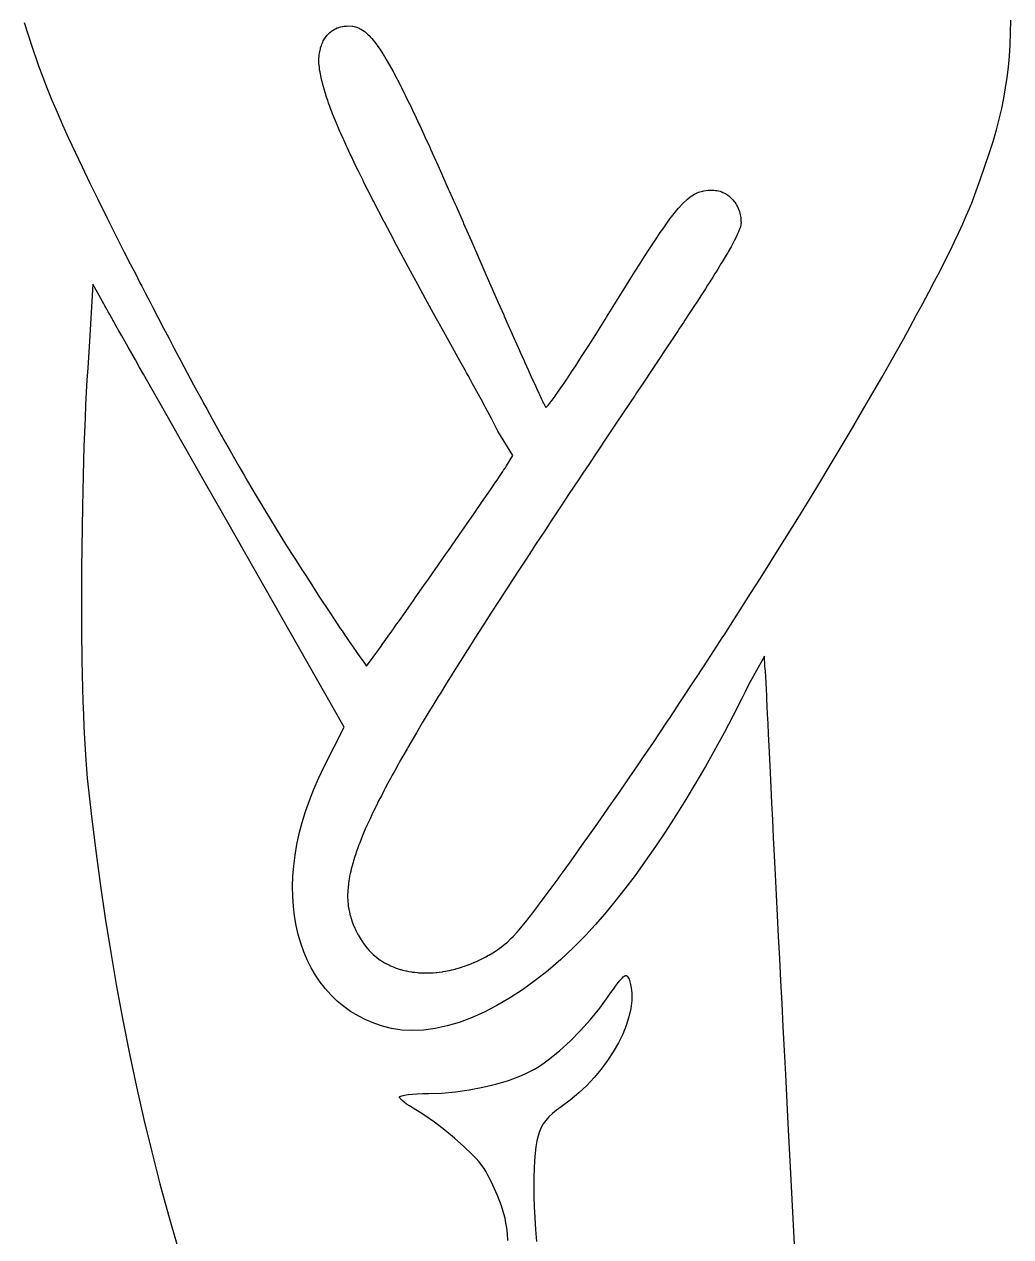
# Model space of a CAD drawing. Header units: metres. Extents: x 6 to 95, y 7 to 124.
# Drawn here: x 6.52 to 41.54, y 49.82 to 92.87 of the extents above; entities that cross this region are included whole.
import ezdxf

# ---------------------------------------------------------------- set-up
doc = ezdxf.new("R2010")
doc.units = ezdxf.units.M

msp = doc.modelspace()

# ---------------------------------------------------------------- linework, layer by layer
for p, q in [((41.5273, 92.5684), (41.537, 93.0204)), ((6.51732, 92.9337), (6.75705, 92.1648)), ((17.3276, 92.5445), (17.3611, 92.5756)), ((17.3611, 92.5756), (17.4198, 92.6244)), ((17.4198, 92.6244), (17.4578, 92.6509)), ((17.4578, 92.6509), (17.521, 92.6912)), ((17.521, 92.6912), (17.565, 92.7134)), ((17.565, 92.7134), (17.6309, 92.7442)), ((17.6309, 92.7442), (17.6823, 92.7615)), ((17.6823, 92.7615), (17.7482, 92.7826)), ((17.7482, 92.7826), (17.8094, 92.7942)), ((17.8094, 92.7942), (17.8715, 92.8056)), ((17.8715, 92.8056), (17.9523, 92.8105)), ((17.9523, 92.8105), (18.0003, 92.8134)), ((18.0003, 92.8134), (18.1633, 92.8015)), ((18.1633, 92.8015), (18.1777, 92.7996)), ((18.1777, 92.7996), (18.2308, 92.7888)), ((18.2308, 92.7888), (18.2646, 92.7809)), ((18.2646, 92.7809), (18.3184, 92.7643)), ((18.3184, 92.7643), (18.3507, 92.7528)), ((18.3507, 92.7528), (18.405, 92.7297)), ((18.405, 92.7297), (18.4368, 92.7143)), ((18.4368, 92.7143), (18.4918, 92.6841)), ((18.4918, 92.6841), (18.5245, 92.6635)), ((18.5245, 92.6635), (18.5794, 92.6262)), ((18.5794, 92.6262), (18.6138, 92.5995)), ((18.6138, 92.5995), (18.6687, 92.5549)), ((6.75705, 92.1648), (7.02435, 91.3933)), ((17.0657, 92.1239), (17.0796, 92.1622)), ((17.0796, 92.1622), (17.1148, 92.2417)), ((17.1148, 92.2417), (17.1334, 92.2798)), ((17.1334, 92.2798), (17.1749, 92.3519)), ((17.1749, 92.3519), (17.1984, 92.3887)), ((17.1984, 92.3887), (17.2459, 92.4532)), ((17.2459, 92.4532), (17.2743, 92.4876)), ((17.2743, 92.4876), (17.3276, 92.5445)), ((18.6687, 92.5549), (18.707, 92.5194)), ((18.707, 92.5194), (18.7599, 92.4693)), ((18.7599, 92.4693), (18.8025, 92.4238)), ((18.8025, 92.4238), (18.8537, 92.3685)), ((18.8537, 92.3685), (18.9485, 92.2543)), ((18.9485, 92.2543), (19.0322, 92.1431)), ((19.0322, 92.1431), (19.0471, 92.1232)), ((41.487, 91.7402), (41.511, 92.1433)), ((41.511, 92.1433), (41.5273, 92.5684)), ((16.9793, 91.6207), (16.9871, 91.7738)), ((16.9871, 91.7738), (16.9974, 91.8508)), ((16.9974, 91.8508), (17.0291, 91.9996)), ((17.0291, 91.9996), (17.0385, 92.0409)), ((17.0385, 92.0409), (17.0657, 92.1239)), ((19.0471, 92.1232), (19.1407, 91.9883)), ((19.1407, 91.9883), (19.1495, 91.9754)), ((19.1495, 91.9754), (19.2448, 91.8279)), ((19.2448, 91.8279), (19.2574, 91.8082)), ((19.2574, 91.8082), (19.3582, 91.6424)), ((41.4545, 91.3541), (41.487, 91.7402)), ((7.02435, 91.3933), (7.17149, 90.9992)), ((16.9772, 91.5755), (16.9793, 91.6207)), ((16.98, 91.4899), (16.9772, 91.5755)), ((16.9927, 91.3417), (16.98, 91.4899)), ((16.9993, 91.2812), (16.9927, 91.3417)), ((17.0194, 91.1718), (16.9993, 91.2812)), ((19.3582, 91.6424), (19.37, 91.6228)), ((19.37, 91.6228), (19.4882, 91.418)), ((19.4882, 91.418), (19.6112, 91.1948)), ((41.4125, 90.9801), (41.4545, 91.3541)), ((7.17149, 90.9992), (7.32928, 90.5956)), ((17.0553, 90.9811), (17.0194, 91.1718)), ((17.1047, 90.7813), (17.0553, 90.9811)), ((19.6112, 91.1948), (19.6388, 91.143)), ((19.6388, 91.143), (19.7428, 90.9471)), ((19.7428, 90.9471), (19.7692, 90.8958)), ((19.7692, 90.8958), (19.8818, 90.6765)), ((41.2963, 90.2488), (41.4125, 90.9801)), ((7.32928, 90.5956), (7.49901, 90.1793)), ((17.1375, 90.654), (17.1047, 90.7813)), ((17.2106, 90.4124), (17.1375, 90.654)), ((19.8818, 90.6765), (19.909, 90.6222)), ((19.909, 90.6222), (20.0297, 90.3805)), ((7.49901, 90.1793), (7.6819, 89.7476)), ((17.252, 90.2809), (17.2106, 90.4124)), ((17.2905, 90.167), (17.252, 90.2809)), ((17.3093, 90.1148), (17.2905, 90.167)), ((17.3942, 89.8802), (17.3093, 90.1148)), ((20.0297, 90.3805), (20.0551, 90.3286)), ((20.0551, 90.3286), (20.1863, 90.0594)), ((20.1863, 90.0594), (20.2115, 90.0069)), ((20.2115, 90.0069), (20.352, 89.7127)), ((41.2201, 89.8816), (41.2963, 90.2488)), ((7.6819, 89.7476), (7.87923, 89.2973)), ((17.4397, 89.7601), (17.3942, 89.8802)), ((17.4643, 89.6981), (17.4397, 89.7601)), ((17.5664, 89.4425), (17.4643, 89.6981)), ((20.352, 89.7127), (20.3784, 89.6568)), ((20.3784, 89.6568), (20.5273, 89.3393)), ((41.1307, 89.5067), (41.2201, 89.8816)), ((7.87923, 89.2973), (8.09225, 88.8255)), ((17.6227, 89.3065), (17.5664, 89.4425)), ((17.6513, 89.2387), (17.6227, 89.3065)), ((17.7252, 89.0662), (17.6513, 89.2387)), ((20.5273, 89.3393), (20.5545, 89.2809)), ((20.5545, 89.2809), (20.7148, 88.9341)), ((41.0271, 89.1194), (41.1307, 89.5067)), ((8.09225, 88.8255), (8.32224, 88.3293)), ((17.7558, 88.9961), (17.7252, 89.0662)), ((17.8369, 88.8126), (17.7558, 88.9961)), ((17.8682, 88.7428), (17.8369, 88.8126)), ((17.9581, 88.545), (17.8682, 88.7428)), ((20.7148, 88.9341), (20.7396, 88.88)), ((20.7396, 88.88), (20.9102, 88.5065)), ((40.7735, 88.2873), (40.9084, 88.7145)), ((40.9084, 88.7145), (41.0271, 89.1194)), ((8.32224, 88.3293), (8.57042, 87.8056)), ((17.9891, 88.4777), (17.9581, 88.545)), ((18.0889, 88.2632), (17.9891, 88.4777)), ((20.9102, 88.5065), (20.9396, 88.4416)), ((20.9396, 88.4416), (21.1198, 88.0428)), ((40.6217, 87.8328), (40.7735, 88.2873)), ((18.1189, 88.1995), (18.0889, 88.2632)), ((18.2299, 87.9664), (18.1189, 88.1995)), ((18.2575, 87.9091), (18.2299, 87.9664)), ((18.3823, 87.652), (18.2575, 87.9091)), ((21.1198, 88.0428), (21.1482, 87.9797)), ((21.1482, 87.9797), (21.3415, 87.5481)), ((8.57042, 87.8056), (8.83807, 87.2514)), ((18.4048, 87.606), (18.3823, 87.652)), ((18.5426, 87.327), (18.4048, 87.606)), ((21.3415, 87.5481), (21.3692, 87.486)), ((21.3692, 87.486), (21.5715, 87.0312)), ((40.4518, 87.346), (40.6217, 87.8328)), ((8.83807, 87.2514), (9.12643, 86.6639)), ((18.5643, 87.2832), (18.5426, 87.327)), ((18.717, 86.979), (18.5643, 87.2832)), ((18.7333, 86.9467), (18.717, 86.979)), ((21.5715, 87.0312), (21.6049, 86.9558)), ((30.6455, 86.9583), (30.7964, 86.9762)), ((30.7964, 86.9762), (30.9572, 86.9812)), ((30.9572, 86.9812), (30.9958, 86.979)), ((30.9958, 86.979), (31.0609, 86.9752)), ((31.0609, 86.9752), (31.1159, 86.9657)), ((40.263, 86.822), (40.4518, 87.346)), ((9.12643, 86.6639), (9.46336, 85.9833)), ((18.8958, 86.6272), (18.7333, 86.9467)), ((18.9131, 86.5935), (18.8958, 86.6272)), ((19.0911, 86.2477), (18.9131, 86.5935)), ((21.6049, 86.9558), (21.8156, 86.479)), ((29.9036, 86.5183), (30.063, 86.668)), ((30.063, 86.668), (30.1572, 86.7399)), ((30.1572, 86.7399), (30.2131, 86.7825)), ((30.2131, 86.7825), (30.3108, 86.8389)), ((30.3108, 86.8389), (30.3577, 86.866)), ((30.3577, 86.866), (30.4583, 86.9062)), ((30.4583, 86.9062), (30.5006, 86.9231)), ((30.5006, 86.9231), (30.609, 86.9495)), ((30.609, 86.9495), (30.6455, 86.9583)), ((31.1159, 86.9657), (31.162, 86.9575)), ((31.162, 86.9575), (31.2207, 86.9405)), ((31.2207, 86.9405), (31.2598, 86.9287)), ((31.2598, 86.9287), (31.3181, 86.9046)), ((31.3181, 86.9046), (31.3537, 86.8893)), ((31.3537, 86.8893), (31.411, 86.858)), ((31.411, 86.858), (31.4426, 86.84)), ((31.4426, 86.84), (31.4975, 86.8022)), ((31.4975, 86.8022), (31.5262, 86.7815)), ((31.5262, 86.7815), (31.578, 86.7375)), ((31.578, 86.7375), (31.6037, 86.7145)), ((31.6037, 86.7145), (31.6521, 86.6646)), ((31.6521, 86.6646), (31.6749, 86.6398)), ((31.6749, 86.6398), (31.7191, 86.5845)), ((31.7191, 86.5845), (31.7392, 86.5578)), ((31.7392, 86.5578), (31.7791, 86.4972)), ((40.0728, 86.3363), (40.1744, 86.588)), ((40.1744, 86.588), (40.263, 86.822)), ((19.1022, 86.2263), (19.0911, 86.2477)), ((19.2954, 85.8555), (19.1022, 86.2263)), ((21.8156, 86.479), (21.8564, 86.3865)), ((21.8564, 86.3865), (22.0946, 85.8449)), ((29.5415, 86.0944), (29.6385, 86.2171)), ((29.6385, 86.2171), (29.7309, 86.3284)), ((29.7309, 86.3284), (29.9036, 86.5183)), ((31.7791, 86.4972), (31.7961, 86.4697)), ((31.7961, 86.4697), (31.8308, 86.4046)), ((31.8308, 86.4046), (31.8454, 86.3754)), ((31.8454, 86.3754), (31.8748, 86.3059)), ((31.8748, 86.3059), (31.8864, 86.2763)), ((31.8864, 86.2763), (31.905, 86.2183)), ((31.905, 86.2183), (31.9347, 86.0999)), ((39.9586, 86.0673), (40.0728, 86.3363)), ((9.46336, 85.9833), (9.66197, 85.588)), ((19.3036, 85.8399), (19.2954, 85.8555)), ((19.5141, 85.4399), (19.3036, 85.8399)), ((22.0946, 85.8449), (22.1153, 85.7978)), ((22.1153, 85.7978), (22.3895, 85.1718)), ((29.2166, 85.6494), (29.331, 85.8111)), ((29.331, 85.8111), (29.4395, 85.9597)), ((29.4395, 85.9597), (29.5415, 86.0944)), ((31.9504, 85.738), (31.9281, 85.65)), ((31.9347, 86.0999), (31.9429, 86.0639)), ((31.9429, 86.0639), (31.9504, 86.0075)), ((31.9504, 86.0075), (31.9603, 85.8845)), ((31.9547, 85.7594), (31.9504, 85.738)), ((31.9586, 85.7871), (31.9547, 85.7594)), ((31.9614, 85.8246), (31.9586, 85.7871)), ((31.9603, 85.8845), (31.9622, 85.8407)), ((31.9622, 85.8407), (31.9614, 85.8246)), ((39.6936, 85.4798), (39.832, 85.7816)), ((39.832, 85.7816), (39.9586, 86.0673)), ((9.66197, 85.588), (9.85437, 85.2069)), ((19.743, 85.0088), (19.5141, 85.4399)), ((28.8331, 85.0812), (28.9686, 85.2857)), ((28.9686, 85.2857), (29.0959, 85.4744)), ((29.0959, 85.4744), (29.1356, 85.532)), ((29.1356, 85.532), (29.2166, 85.6494)), ((31.7877, 85.3102), (31.7229, 85.1829)), ((31.8422, 85.4286), (31.7877, 85.3102)), ((31.8742, 85.4996), (31.8422, 85.4286)), ((31.8753, 85.5025), (31.8742, 85.4996)), ((31.9214, 85.6282), (31.8753, 85.5025)), ((31.9281, 85.65), (31.9214, 85.6282)), ((39.5435, 85.1624), (39.6936, 85.4798)), ((9.85437, 85.2069), (10.0696, 84.7827)), ((19.9693, 84.5861), (19.743, 85.0088)), ((22.3895, 85.1718), (22.9062, 83.9886)), ((28.5404, 84.6293), (28.6921, 84.8649)), ((28.6921, 84.8649), (28.8331, 85.0812)), ((31.609, 84.9709), (31.5082, 84.7939)), ((31.6333, 85.0142), (31.609, 84.9709)), ((31.6617, 85.0665), (31.6333, 85.0142)), ((31.7229, 85.1829), (31.6617, 85.0665)), ((39.2098, 84.483), (39.3821, 84.83)), ((39.3821, 84.83), (39.5435, 85.1624)), ((10.0696, 84.7827), (10.2793, 84.3715)), ((19.979, 84.568), (19.9693, 84.5861)), ((20.2273, 84.1076), (19.979, 84.568)), ((28.3797, 84.377), (28.5404, 84.6293)), ((31.2955, 84.4358), (31.2509, 84.3628)), ((31.3308, 84.4943), (31.2955, 84.4358)), ((31.4393, 84.6761), (31.3308, 84.4943)), ((31.4811, 84.7469), (31.4393, 84.6761)), ((31.5082, 84.7939), (31.4811, 84.7469)), ((39.0268, 84.122), (39.2098, 84.483)), ((10.2793, 84.3715), (10.4725, 83.9946)), ((10.4725, 83.9946), (10.6258, 83.6956)), ((20.4862, 83.6308), (20.2273, 84.1076)), ((22.9062, 83.9886), (23.1292, 83.4797)), ((28.0294, 83.8203), (28.2095, 84.1076)), ((28.2095, 84.1076), (28.3797, 84.377)), ((31.0365, 84.0168), (30.9606, 83.896)), ((31.0797, 84.0858), (31.0365, 84.0168)), ((31.134, 84.1732), (31.0797, 84.0858)), ((31.2509, 84.3628), (31.134, 84.1732)), ((38.8335, 83.7476), (39.0268, 84.122)), ((8.95273, 83.638), (8.82516, 81.4161)), ((9.29335, 83.03), (8.95273, 83.638)), ((10.6258, 83.6956), (10.6883, 83.5741)), ((10.6883, 83.5741), (10.8236, 83.3117)), ((20.7623, 83.1251), (20.4862, 83.6308)), ((27.8388, 83.5148), (28.0294, 83.8203)), ((30.7744, 83.6029), (30.6972, 83.4824)), ((30.83, 83.69), (30.7744, 83.6029)), ((30.9109, 83.8176), (30.83, 83.69)), ((30.9606, 83.896), (30.9109, 83.8176)), ((38.6303, 83.3603), (38.8335, 83.7476)), ((10.8236, 83.3117), (10.9713, 83.0259)), ((21.0491, 82.6028), (20.7623, 83.1251)), ((23.1292, 83.4797), (23.3327, 83.0164)), ((27.4245, 82.8465), (27.6374, 83.1904)), ((27.6374, 83.1904), (27.8388, 83.5148)), ((30.4749, 83.1377), (30.3916, 83.0096)), ((30.5554, 83.2623), (30.4749, 83.1377)), ((30.6279, 83.3746), (30.5554, 83.2623)), ((30.6972, 83.4824), (30.6279, 83.3746)), ((38.4175, 82.9606), (38.6303, 83.3603)), ((9.32668, 82.9729), (9.29335, 83.03)), ((9.36519, 82.9034), (9.32668, 82.9729)), ((9.38258, 82.8708), (9.36519, 82.9034)), ((9.41049, 82.8198), (9.38258, 82.8708)), ((9.44862, 82.7509), (9.41049, 82.8198)), ((9.49669, 82.6646), (9.44862, 82.7509)), ((10.9713, 83.0259), (11.082, 82.812)), ((11.082, 82.812), (11.4617, 82.0828)), ((23.3327, 83.0164), (23.5379, 82.5507)), ((27.1916, 82.4713), (27.4245, 82.8465)), ((30.3149, 82.8915), (30.1476, 82.6354)), ((30.3916, 83.0096), (30.3149, 82.8915)), ((38.1953, 82.5491), (38.4175, 82.9606)), ((9.55441, 82.5613), (9.49669, 82.6646)), ((9.62151, 82.4417), (9.55441, 82.5613)), ((9.69771, 82.306), (9.62151, 82.4417)), ((9.78271, 82.155), (9.69771, 82.306)), ((21.3483, 82.0605), (21.0491, 82.6028)), ((23.5379, 82.5507), (23.5546, 82.513)), ((23.5546, 82.513), (23.7348, 82.1054)), ((26.964, 82.1077), (27.1391, 82.3871)), ((27.1391, 82.3871), (27.1916, 82.4713)), ((29.9157, 82.2823), (29.759, 82.0445)), ((29.9668, 82.3599), (29.9157, 82.2823)), ((30.1476, 82.6354), (29.9668, 82.3599)), ((37.9642, 82.1263), (38.1953, 82.5491)), ((9.87627, 81.989), (9.78271, 82.155)), ((9.97809, 81.8086), (9.87627, 81.989)), ((10.0879, 81.6142), (9.97809, 81.8086)), ((11.4617, 82.0828), (11.5204, 81.9708)), ((11.5204, 81.9708), (11.6579, 81.709)), ((21.6608, 81.4964), (21.3483, 82.0605)), ((23.7348, 82.1054), (23.7547, 82.0605)), ((23.7547, 82.0605), (23.9221, 81.6831)), ((26.743, 81.7577), (26.8429, 81.9155)), ((26.8429, 81.9155), (26.964, 82.1077)), ((29.7262, 81.9949), (29.5172, 81.6788)), ((29.759, 82.0445), (29.7262, 81.9949)), ((37.7245, 81.6927), (37.9642, 82.1263)), ((8.82516, 81.4161), (8.79652, 81.0518)), ((10.2054, 81.4063), (10.0879, 81.6142)), ((10.4623, 80.9522), (10.2054, 81.4063)), ((11.6579, 81.709), (11.8285, 81.3845)), ((11.8285, 81.3845), (12.1837, 80.7148)), ((21.9799, 80.9226), (21.6608, 81.4964)), ((23.9221, 81.6831), (23.9447, 81.6323)), ((23.9447, 81.6323), (24.0988, 81.2863)), ((26.3256, 81.1056), (26.5332, 81.4284)), ((26.5332, 81.4284), (26.743, 81.7577)), ((29.5172, 81.6788), (29.2935, 81.3417)), ((37.4764, 81.249), (37.7245, 81.6927)), ((8.79652, 81.0518), (8.76926, 80.6618)), ((10.6012, 80.707), (10.4623, 80.9522)), ((24.0988, 81.2863), (24.1235, 81.231)), ((24.1235, 81.231), (24.2637, 80.9175)), ((26.1317, 80.8071), (26.2422, 80.9769)), ((26.2422, 80.9769), (26.3256, 81.1056)), ((29.0466, 80.9705), (28.7858, 80.5793)), ((29.2935, 81.3417), (29.0466, 80.9705)), ((36.9568, 80.333), (37.4764, 81.249)), ((8.76926, 80.6618), (8.74344, 80.248)), ((10.7466, 80.4502), (10.6012, 80.707)), ((12.1837, 80.7148), (12.5284, 80.0717)), ((22.1668, 80.5868), (21.9799, 80.9226)), ((22.218, 80.4946), (22.1668, 80.5868)), ((24.2637, 80.9175), (24.2898, 80.8593)), ((24.2898, 80.8593), (24.4156, 80.5792)), ((24.4156, 80.5792), (24.4425, 80.5198)), ((24.4425, 80.5198), (24.5536, 80.2741)), ((25.8081, 80.3171), (25.9498, 80.5302)), ((25.9498, 80.5302), (26.0924, 80.747)), ((26.0924, 80.747), (26.1317, 80.8071)), ((28.7858, 80.5793), (28.5106, 80.1673)), ((8.74344, 80.248), (8.71906, 79.8123)), ((11.0561, 79.9043), (10.7466, 80.4502)), ((22.2727, 80.3959), (22.218, 80.4946)), ((22.3539, 80.2494), (22.2727, 80.3959)), ((22.4344, 80.1039), (22.3539, 80.2494)), ((22.6301, 79.7486), (22.4344, 80.1039)), ((24.5536, 80.2741), (24.5803, 80.2153)), ((24.5803, 80.2153), (24.6763, 80.0045)), ((25.6239, 80.0443), (25.66, 80.0974)), ((25.66, 80.0974), (25.7796, 80.2747)), ((25.7796, 80.2747), (25.8081, 80.3171)), ((28.5106, 80.1673), (28.2515, 79.7801)), ((36.4079, 79.3827), (36.9568, 80.333)), ((8.71906, 79.8123), (8.69617, 79.3563)), ((11.3886, 79.3183), (11.0561, 79.9043)), ((12.5284, 80.0717), (12.8639, 79.453)), ((22.645, 79.7213), (22.6301, 79.7486)), ((22.8061, 79.4264), (22.645, 79.7213)), ((24.6763, 80.0045), (24.7021, 79.9484)), ((24.7021, 79.9484), (24.7828, 79.7731)), ((24.7828, 79.7731), (24.8065, 79.7218)), ((24.8065, 79.7218), (24.8717, 79.5823)), ((25.3288, 79.6222), (25.3593, 79.6645)), ((25.3593, 79.6645), (25.4017, 79.7241)), ((25.4017, 79.7241), (25.4834, 79.8403)), ((25.4834, 79.8403), (25.5677, 79.9622)), ((25.5677, 79.9622), (25.6239, 80.0443)), ((28.2012, 79.7049), (27.5534, 78.7381)), ((28.2515, 79.7801), (28.2012, 79.7049)), ((8.69617, 79.3563), (8.67479, 78.8821)), ((11.7417, 78.6963), (11.3886, 79.3183)), ((12.8639, 79.453), (12.8835, 79.4172)), ((12.8835, 79.4172), (13.0063, 79.1936)), ((22.8134, 79.413), (22.8061, 79.4264)), ((22.9635, 79.1353), (22.8134, 79.413)), ((24.8717, 79.5823), (24.8926, 79.5383)), ((24.8926, 79.5383), (24.9283, 79.4635)), ((24.9283, 79.4635), (24.9422, 79.4348)), ((24.9422, 79.4348), (24.9589, 79.4004)), ((24.9589, 79.4004), (24.9704, 79.3773)), ((24.9704, 79.3773), (24.9843, 79.3495)), ((24.9843, 79.3495), (24.9934, 79.3318)), ((24.9934, 79.3318), (25.0044, 79.311)), ((25.0044, 79.311), (25.0136, 79.2943)), ((25.0136, 79.2943), (25.0189, 79.2852)), ((25.0189, 79.2852), (25.0215, 79.2811)), ((25.0215, 79.2811), (25.0241, 79.2773)), ((25.0241, 79.2773), (25.0248, 79.2763)), ((25.0248, 79.2763), (25.0278, 79.2726)), ((25.0278, 79.2726), (25.0286, 79.2719)), ((25.0286, 79.2719), (25.0295, 79.2714)), ((25.0295, 79.2714), (25.0308, 79.2709)), ((25.0308, 79.2709), (25.0318, 79.2708)), ((25.0318, 79.2708), (25.0327, 79.2708)), ((25.0327, 79.2708), (25.0339, 79.2708)), ((25.0339, 79.2708), (25.0353, 79.2711)), ((25.0353, 79.2711), (25.0367, 79.2715)), ((25.0367, 79.2715), (25.0378, 79.2719)), ((25.0378, 79.2719), (25.0399, 79.2727)), ((25.0399, 79.2727), (25.0414, 79.2735)), ((25.0414, 79.2735), (25.0434, 79.2745)), ((25.0434, 79.2745), (25.0494, 79.2784)), ((25.0494, 79.2784), (25.0514, 79.2799)), ((25.0514, 79.2799), (25.058, 79.2852)), ((25.058, 79.2852), (25.0718, 79.2977)), ((25.0718, 79.2977), (25.0954, 79.3222)), ((25.0954, 79.3222), (25.0976, 79.3246)), ((25.0976, 79.3246), (25.1305, 79.3625)), ((25.1305, 79.3625), (25.1651, 79.4048)), ((25.1651, 79.4048), (25.1722, 79.4137)), ((25.1722, 79.4137), (25.2441, 79.5072)), ((25.2441, 79.5072), (25.2528, 79.5188)), ((25.2528, 79.5188), (25.3288, 79.6222)), ((35.8326, 78.4023), (36.4079, 79.3827)), ((8.67479, 78.8821), (8.65497, 78.3913)), ((13.0063, 79.1936), (13.1913, 78.8565)), ((13.1913, 78.8565), (13.5119, 78.2801)), ((22.9785, 79.1073), (22.9635, 79.1353)), ((23.0308, 79.009), (22.9785, 79.1073)), ((23.1031, 78.8733), (23.0308, 79.009)), ((23.1421, 78.7991), (23.1031, 78.8733)), ((23.1882, 78.711), (23.1421, 78.7991)), ((8.65497, 78.3913), (8.63672, 77.8859)), ((12.1133, 78.0423), (11.7417, 78.6963)), ((23.2261, 78.6383), (23.1882, 78.711)), ((23.3333, 78.4282), (23.2261, 78.6383)), ((23.8634, 77.5545), (23.3333, 78.4282)), ((27.5534, 78.7381), (27.1994, 78.209)), ((35.2333, 77.3961), (35.8326, 78.4023)), ((12.501, 77.3601), (12.1133, 78.0423)), ((13.5119, 78.2801), (13.5464, 78.2185)), ((13.5464, 78.2185), (13.6645, 78.0091)), ((13.6645, 78.0091), (13.8268, 77.7216)), ((27.1994, 78.209), (26.8539, 77.6917)), ((8.63672, 77.8859), (8.6051, 76.8383)), ((13.8268, 77.7216), (14.1371, 77.1788)), ((23.6413, 77.1978), (23.8634, 77.5545)), ((26.8539, 77.6917), (26.5553, 77.244)), ((12.9027, 76.6538), (12.501, 77.3601)), ((14.1371, 77.1788), (14.2045, 77.0623)), ((23.5346, 77.0331), (23.5865, 77.1121)), ((23.5865, 77.1121), (23.5963, 77.1273)), ((23.5963, 77.1273), (23.6413, 77.1978)), ((26.5553, 77.244), (26.3473, 76.9315)), ((34.6128, 76.3686), (35.2333, 77.3961)), ((8.6051, 76.8383), (8.58018, 75.7539)), ((13.3162, 75.9272), (12.9027, 76.6538)), ((14.2045, 77.0623), (14.3196, 76.8638)), ((14.3196, 76.8638), (14.4442, 76.6495)), ((14.4442, 76.6495), (14.754, 76.1261)), ((23.2585, 76.6228), (23.3007, 76.6849)), ((23.3007, 76.6849), (23.3646, 76.7794)), ((23.3646, 76.7794), (23.4125, 76.8504)), ((23.4125, 76.8504), (23.457, 76.9166)), ((23.457, 76.9166), (23.5086, 76.9939)), ((23.5086, 76.9939), (23.5346, 77.0331)), ((26.1876, 76.6915), (25.8664, 76.2081)), ((26.3473, 76.9315), (26.1876, 76.6915)), ((22.9032, 76.1033), (23.009, 76.2575)), ((23.009, 76.2575), (23.0415, 76.3049)), ((23.0415, 76.3049), (23.1396, 76.4484)), ((23.1396, 76.4484), (23.176, 76.5016)), ((23.176, 76.5016), (23.2585, 76.6228)), ((33.9737, 75.324), (34.6128, 76.3686)), ((13.7391, 75.1845), (13.3162, 75.9272)), ((14.754, 76.1261), (14.9824, 75.7413)), ((22.5569, 75.6008), (22.7166, 75.8323)), ((22.7166, 75.8323), (22.755, 75.8879)), ((22.755, 75.8879), (22.8677, 76.0517)), ((22.8677, 76.0517), (22.9032, 76.1033)), ((25.8664, 76.2081), (25.5531, 75.7355)), ((8.58018, 75.7539), (8.55148, 73.5335)), ((14.9824, 75.7413), (15.0533, 75.6232)), ((15.0533, 75.6232), (15.6635, 74.6253)), ((22.3266, 75.2679), (22.4652, 75.4682)), ((22.4652, 75.4682), (22.5569, 75.6008)), ((25.5531, 75.7355), (25.2474, 75.2733)), ((17.8784, 67.9156), (13.7391, 75.1845)), ((22.077, 74.9079), (22.2155, 75.1076)), ((22.2155, 75.1076), (22.3266, 75.2679)), ((25.0195, 74.9256), (24.6701, 74.3949)), ((25.2474, 75.2733), (25.0195, 74.9256)), ((33.3188, 74.2665), (33.9737, 75.324)), ((15.6635, 74.6253), (15.8314, 74.3562)), ((21.5728, 74.1832), (21.8164, 74.533)), ((21.8164, 74.533), (21.9719, 74.7567)), ((21.9719, 74.7567), (22.077, 74.9079)), ((15.8314, 74.3562), (15.8398, 74.3428)), ((15.8398, 74.3428), (16.0089, 74.0745)), ((16.0089, 74.0745), (16.0249, 74.0491)), ((21.4731, 74.0401), (21.5728, 74.1832)), ((24.5456, 74.2052), (24.4185, 74.0117)), ((24.6701, 74.3949), (24.5456, 74.2052)), ((32.6506, 73.2006), (33.3188, 74.2665)), ((16.0249, 74.0491), (16.1659, 73.8279)), ((16.1659, 73.8279), (16.3849, 73.4847)), ((20.863, 73.167), (21.3402, 73.8496)), ((21.3402, 73.8496), (21.4731, 74.0401)), ((24.3314, 73.8786), (24.0031, 73.3768)), ((24.4185, 74.0117), (24.3314, 73.8786)), ((8.55148, 73.5335), (8.5482, 72.4266)), ((16.3849, 73.4847), (16.4126, 73.4415)), ((16.4126, 73.4415), (16.6621, 73.0559)), ((23.9474, 73.2914), (23.8282, 73.1084)), ((24.0031, 73.3768), (23.9474, 73.2914)), ((32.3038, 72.6544), (32.6506, 73.2006)), ((16.6621, 73.0559), (16.9557, 72.6041)), ((20.3961, 72.5012), (20.7056, 72.9424)), ((20.7056, 72.9424), (20.863, 73.167)), ((23.6853, 72.8889), (23.3779, 72.4151)), ((23.8282, 73.1084), (23.6853, 72.8889)), ((8.5482, 72.4266), (8.55263, 71.3415)), ((16.9557, 72.6041), (17.1678, 72.2799)), ((20.1677, 72.1765), (20.3328, 72.4113)), ((20.3328, 72.4113), (20.3961, 72.5012)), ((23.3779, 72.4151), (23.0806, 71.9549)), ((31.7321, 71.7601), (32.3038, 72.6544)), ((17.1678, 72.2799), (17.1962, 72.2367)), ((17.1962, 72.2367), (17.3373, 72.0233)), ((17.3373, 72.0233), (17.5441, 71.7108)), ((19.8101, 71.6694), (19.9781, 71.9074)), ((19.9781, 71.9074), (20.1677, 72.1765)), ((23.0806, 71.9549), (22.7935, 71.5082)), ((17.5441, 71.7108), (17.5638, 71.6811)), ((17.5638, 71.6811), (17.6305, 71.5813)), ((17.6305, 71.5813), (17.7372, 71.4215)), ((19.6497, 71.4425), (19.7357, 71.5642)), ((19.7357, 71.5642), (19.8101, 71.6694)), ((22.7935, 71.5082), (22.5163, 71.0748)), ((31.3636, 71.1841), (31.7321, 71.7601)), ((8.55263, 71.3415), (8.56502, 70.2928)), ((17.7372, 71.4215), (17.8003, 71.3278)), ((17.8003, 71.3278), (17.9013, 71.1777)), ((17.9013, 71.1777), (17.9601, 71.091)), ((17.9601, 71.091), (18.0543, 70.9522)), ((19.3556, 71.0282), (19.4978, 71.2283)), ((19.4978, 71.2283), (19.5365, 71.2829)), ((19.5365, 71.2829), (19.6497, 71.4425)), ((22.5163, 71.0748), (22.2612, 70.6737)), ((30.7806, 70.2865), (31.3211, 71.1183)), ((31.3211, 71.1183), (31.3636, 71.1841)), ((18.0543, 70.9522), (18.108, 70.8736)), ((18.108, 70.8736), (18.1944, 70.7476)), ((18.1944, 70.7476), (18.32, 70.5667)), ((19.0326, 70.5766), (19.104, 70.676)), ((19.104, 70.676), (19.1828, 70.7859)), ((19.1828, 70.7859), (19.224, 70.8436)), ((19.224, 70.8436), (19.3556, 71.0282)), ((22.2491, 70.6546), (21.9917, 70.2473)), ((22.2612, 70.6737), (22.2491, 70.6546)), ((8.56502, 70.2928), (8.5743, 69.7866)), ((18.32, 70.5667), (18.4292, 70.4121)), ((18.4292, 70.4121), (18.4256, 70.4096)), ((18.4256, 70.4096), (18.5667, 70.2209)), ((18.5667, 70.2209), (18.672, 70.0801)), ((18.672, 70.0801), (18.9031, 70.3977)), ((18.9031, 70.3977), (18.9967, 70.5269)), ((18.9967, 70.5269), (19.0326, 70.5766)), ((21.9917, 70.2473), (21.744, 69.8527)), ((30.4079, 69.7138), (30.7806, 70.2865)), ((32.7932, 70.4339), (32.4496, 69.822)), ((32.8123, 70.0638), (32.7932, 70.4339)), ((8.5743, 69.7866), (8.58565, 69.295)), ((21.7298, 69.83), (21.5058, 69.4706)), ((21.744, 69.8527), (21.7298, 69.83)), ((32.4496, 69.822), (32.3426, 69.628)), ((32.8291, 69.8991), (32.8123, 70.0638)), ((32.8445, 69.7049), (32.8291, 69.8991)), ((21.5058, 69.4706), (21.2772, 69.1008)), ((29.8179, 68.8201), (30.3274, 69.5909)), ((30.3274, 69.5909), (30.4079, 69.7138)), ((32.227, 69.4106), (32.1038, 69.171)), ((32.3426, 69.628), (32.227, 69.4106)), ((32.8577, 69.4874), (32.8445, 69.7049)), ((32.8676, 69.253), (32.8577, 69.4874)), ((8.58565, 69.295), (8.59912, 68.8198)), ((21.2136, 68.9972), (21.1313, 68.8631)), ((21.2772, 69.1008), (21.2136, 68.9972)), ((31.9741, 68.9104), (31.673, 68.3086)), ((32.1038, 69.171), (31.9741, 68.9104)), ((32.8701, 69.1846), (32.8676, 69.253)), ((32.8732, 69.1039), (32.8701, 69.1846)), ((32.8813, 68.9062), (32.8732, 69.1039)), ((32.892, 68.6617), (32.8813, 68.9062)), ((8.59912, 68.8198), (8.61475, 68.3629)), ((21.058, 68.7432), (20.848, 68.3974)), ((21.1313, 68.8631), (21.058, 68.7432)), ((29.444, 68.2554), (29.8179, 68.8201)), ((32.9051, 68.372), (32.892, 68.6617)), ((8.61475, 68.3629), (8.63254, 67.926)), ((20.6472, 68.0634), (20.4405, 67.7136)), ((20.848, 68.3974), (20.6472, 68.0634)), ((28.8511, 67.3728), (29.3304, 68.085)), ((29.3304, 68.085), (29.444, 68.2554)), ((31.673, 68.3086), (31.3589, 67.7065)), ((32.9205, 68.0387), (32.9051, 68.372)), ((32.9383, 67.6635), (32.9205, 68.0387)), ((8.63254, 67.926), (8.65256, 67.511)), ((17.1642, 66.5121), (17.8784, 67.9156)), ((20.4405, 67.7136), (20.2553, 67.397)), ((31.3589, 67.7065), (30.698, 66.5105)), ((32.9582, 67.2478), (32.9383, 67.6635)), ((8.65256, 67.511), (8.67482, 67.1197)), ((20.1313, 67.1846), (20.1098, 67.1472)), ((20.2553, 67.397), (20.1313, 67.1846)), ((28.4789, 66.821), (28.8511, 67.3728)), ((32.9803, 66.7935), (32.9582, 67.2478)), ((8.67482, 67.1197), (8.69937, 66.754)), ((8.69937, 66.754), (8.72621, 66.4156)), ((19.9573, 66.8804), (19.8438, 66.6811)), ((20.1098, 67.1472), (19.9573, 66.8804)), ((28.3379, 66.6134), (28.4789, 66.821)), ((33.0043, 66.302), (32.9803, 66.7935)), ((8.72621, 66.4156), (8.7554, 66.1065)), ((16.9699, 66.1118), (17.1642, 66.5121)), ((19.6812, 66.3892), (19.5778, 66.2022)), ((19.8071, 66.6156), (19.6812, 66.3892)), ((19.8438, 66.6811), (19.8071, 66.6156)), ((27.997, 66.1147), (28.1816, 66.3844)), ((28.1816, 66.3844), (28.3379, 66.6134)), ((30.698, 66.5105), (30.0035, 65.3408)), ((8.7554, 66.1065), (8.89299, 64.8488)), ((16.7946, 65.7122), (16.9699, 66.1118)), ((19.4268, 65.9226), (19.3332, 65.7474)), ((19.5315, 66.117), (19.4268, 65.9226)), ((19.5778, 66.2022), (19.5315, 66.117)), ((27.6932, 65.6731), (27.8458, 65.8944)), ((27.8458, 65.8944), (27.997, 66.1147)), ((33.0303, 65.775), (33.0043, 66.302)), ((16.6381, 65.3141), (16.7946, 65.7122)), ((19.1939, 65.4797), (19.1098, 65.3158)), ((19.2821, 65.6499), (19.1939, 65.4797)), ((19.3332, 65.7474), (19.2821, 65.6499)), ((27.5102, 65.4085), (27.6932, 65.6731)), ((33.0582, 65.2142), (33.0303, 65.775)), ((16.5003, 64.9179), (16.6381, 65.3141)), ((18.9824, 65.06), (18.9075, 64.9066)), ((19.0579, 65.2126), (18.9824, 65.06)), ((19.1098, 65.3158), (19.0579, 65.2126)), ((26.8747, 64.498), (27.3578, 65.1887)), ((27.3578, 65.1887), (27.5102, 65.4085)), ((30.0035, 65.3408), (29.6474, 64.7714)), ((33.0878, 64.6211), (33.0582, 65.2142)), ((8.89299, 64.8488), (9.04498, 63.5997)), ((16.381, 64.5244), (16.5003, 64.9179)), ((18.7921, 64.6625), (18.726, 64.5191)), ((18.8581, 64.8035), (18.7921, 64.6625)), ((18.9075, 64.9066), (18.8581, 64.8035)), ((29.6474, 64.7714), (29.2874, 64.2155)), ((33.119, 63.9973), (33.0878, 64.6211)), ((16.28, 64.1343), (16.381, 64.5244)), ((18.623, 64.2866), (18.5652, 64.1525)), ((18.6817, 64.421), (18.623, 64.2866)), ((18.726, 64.5191), (18.6817, 64.421)), ((26.5262, 64.0046), (26.7051, 64.2575)), ((26.7051, 64.2575), (26.8747, 64.498)), ((29.2874, 64.2155), (28.9251, 63.6752)), ((16.1322, 63.3663), (16.1971, 63.748)), ((16.1971, 63.748), (16.28, 64.1343)), ((18.3954, 63.729), (18.3471, 63.5964)), ((18.425, 63.8061), (18.3954, 63.729)), ((18.4747, 63.9315), (18.425, 63.8061)), ((18.5278, 64.0634), (18.4747, 63.9315)), ((18.5652, 64.1525), (18.5278, 64.0634)), ((25.9276, 63.1676), (26.3977, 63.8237)), ((26.3977, 63.8237), (26.5262, 64.0046)), ((33.1519, 63.3446), (33.119, 63.9973)), ((9.04498, 63.5997), (9.21126, 62.3598)), ((16.0853, 62.9898), (16.1322, 63.3663)), ((18.2837, 63.4164), (18.2403, 63.2811)), ((18.3053, 63.4792), (18.2837, 63.4164)), ((18.3471, 63.5964), (18.3053, 63.4792)), ((28.9251, 63.6752), (28.5619, 63.1529)), ((33.1863, 62.6644), (33.1519, 63.3446)), ((16.0559, 62.6191), (16.0853, 62.9898)), ((18.1269, 62.884), (18.1185, 62.8497)), ((18.1544, 62.9868), (18.1269, 62.884)), ((18.1917, 63.1238), (18.1544, 62.9868)), ((18.2058, 63.1714), (18.1917, 63.1238)), ((18.2403, 63.2811), (18.2058, 63.1714)), ((25.5408, 62.6343), (25.7141, 62.873)), ((25.7141, 62.873), (25.9276, 63.1676)), ((28.5619, 63.1529), (28.1992, 62.6508)), ((16.0441, 62.2548), (16.0559, 62.6191)), ((18.041, 62.455), (18.0266, 62.3642)), ((18.0631, 62.5923), (18.041, 62.455)), ((18.0675, 62.6156), (18.0631, 62.5923)), ((18.0883, 62.7121), (18.0675, 62.6156)), ((18.1185, 62.8497), (18.0883, 62.7121)), ((25.2222, 62.2006), (25.4655, 62.5312)), ((25.4655, 62.5312), (25.5408, 62.6343)), ((28.1992, 62.6508), (27.8388, 62.1713)), ((33.2221, 61.9585), (33.1863, 62.6644)), ((9.21126, 62.3598), (9.39171, 61.1296)), ((16.0497, 61.8977), (16.0441, 62.2548)), ((18.0024, 62.1214), (17.9951, 61.9046)), ((18.0028, 62.1279), (18.0024, 62.1214)), ((18.0112, 62.2136), (18.0028, 62.1279)), ((18.0247, 62.3501), (18.0112, 62.2136)), ((18.0266, 62.3642), (18.0247, 62.3501)), ((25.0522, 61.9699), (25.2222, 62.2006)), ((27.8388, 62.1713), (27.482, 61.7166)), ((16.0724, 61.5482), (16.0497, 61.8977)), ((17.9951, 61.9046), (18.0016, 61.7295)), ((18.0016, 61.7295), (18.0133, 61.6207)), ((18.0133, 61.6207), (18.0204, 61.5547)), ((24.5689, 61.3238), (25.0123, 61.916)), ((25.0123, 61.916), (25.0522, 61.9699)), ((27.482, 61.7166), (27.1303, 61.2891)), ((33.2593, 61.2284), (33.2221, 61.9585)), ((16.1122, 61.2071), (16.0724, 61.5482)), ((16.1688, 60.875), (16.1122, 61.2071)), ((18.0204, 61.5547), (18.0206, 61.5534)), ((18.0206, 61.5534), (18.0652, 61.3392)), ((18.0652, 61.3392), (18.0927, 61.2077)), ((18.0927, 61.2077), (18.0941, 61.2027)), ((18.0941, 61.2027), (18.1628, 60.9998)), ((24.313, 60.9921), (24.4369, 61.1507)), ((24.4369, 61.1507), (24.5689, 61.3238)), ((27.1303, 61.2891), (26.7852, 60.8909)), ((33.2977, 60.4757), (33.2593, 61.2284)), ((9.39171, 61.1296), (9.58621, 59.9095)), ((16.2421, 60.5525), (16.1688, 60.875)), ((18.1628, 60.9998), (18.2068, 60.8714)), ((18.2068, 60.8714), (18.2113, 60.8603)), ((18.2113, 60.8603), (18.3004, 60.6722)), ((24.0038, 60.625), (24.083, 60.7125)), ((24.083, 60.7125), (24.1949, 60.8457)), ((24.1949, 60.8457), (24.313, 60.9921)), ((26.7852, 60.8909), (26.4484, 60.5244)), ((16.332, 60.2402), (16.2421, 60.5525)), ((18.3004, 60.6722), (18.3591, 60.5499)), ((18.3591, 60.5499), (18.3678, 60.5341)), ((18.3678, 60.5341), (18.4752, 60.3623)), ((18.4752, 60.3623), (18.547, 60.249)), ((23.5894, 60.2167), (23.6667, 60.2806)), ((23.6667, 60.2806), (23.6695, 60.2831)), ((23.6695, 60.2831), (23.7948, 60.4045)), ((23.7948, 60.4045), (23.8712, 60.4786)), ((23.8712, 60.4786), (23.8731, 60.4806)), ((23.8731, 60.4806), (24.0038, 60.625)), ((26.4484, 60.5244), (26.0081, 60.0785)), ((33.3373, 59.7022), (33.2977, 60.4757)), ((9.58621, 59.9095), (9.79468, 58.7002)), ((16.4382, 59.9389), (16.332, 60.2402)), ((16.5607, 59.649), (16.4382, 59.9389)), ((18.547, 60.249), (18.5592, 60.2319)), ((18.5592, 60.2319), (18.684, 60.0782)), ((18.684, 60.0782), (18.7673, 59.9769)), ((18.7673, 59.9769), (18.7813, 59.9617)), ((18.7813, 59.9617), (18.8437, 59.8987)), ((18.8437, 59.8987), (18.8892, 59.8535)), ((18.8892, 59.8535), (18.9025, 59.841)), ((23.0048, 59.8168), (23.1518, 59.9041)), ((23.1518, 59.9041), (23.2419, 59.9579)), ((23.2419, 59.9579), (23.2452, 59.9601)), ((23.2452, 59.9601), (23.3782, 60.0527)), ((23.3782, 60.0527), (23.4601, 60.1099)), ((23.4601, 60.1099), (23.4635, 60.1125)), ((23.4635, 60.1125), (23.5894, 60.2167)), ((26.0081, 60.0785), (25.5615, 59.6609)), ((16.6992, 59.3713), (16.5607, 59.649)), ((18.9025, 59.841), (18.9712, 59.781)), ((18.9712, 59.781), (19.0189, 59.7399)), ((19.0189, 59.7399), (19.0297, 59.7312)), ((19.0297, 59.7312), (19.1062, 59.6743)), ((19.1062, 59.6743), (19.156, 59.6376)), ((19.156, 59.6376), (19.1624, 59.6332)), ((19.1624, 59.6332), (19.3, 59.5482)), ((19.3, 59.5482), (19.4805, 59.4561)), ((19.4805, 59.4561), (19.4879, 59.4527)), ((19.4879, 59.4527), (19.5583, 59.4232)), ((19.5583, 59.4232), (19.6682, 59.3774)), ((22.0585, 59.396), (22.1445, 59.4263)), ((22.1445, 59.4263), (22.2753, 59.4728)), ((22.2753, 59.4728), (22.2836, 59.4759)), ((22.2836, 59.4759), (22.3694, 59.5111)), ((22.3694, 59.5111), (22.5043, 59.5667)), ((22.5043, 59.5667), (22.5083, 59.5685)), ((22.5083, 59.5685), (22.5939, 59.6086)), ((22.5939, 59.6086), (22.7323, 59.6738)), ((22.7323, 59.6738), (22.9004, 59.7619)), ((22.9004, 59.7619), (23.0026, 59.8155)), ((23.0026, 59.8155), (23.0048, 59.8168)), ((25.5615, 59.6609), (25.1102, 59.2723)), ((33.3779, 58.9093), (33.3373, 59.7022)), ((16.8536, 59.1063), (16.6992, 59.3713)), ((17.0237, 58.8548), (16.8536, 59.1063)), ((19.6682, 59.3774), (19.6827, 59.3721)), ((19.6827, 59.3721), (19.7556, 59.3476)), ((19.7556, 59.3476), (19.8627, 59.3121)), ((19.8627, 59.3121), (19.8836, 59.3061)), ((19.8836, 59.3061), (19.9588, 59.2866)), ((19.9588, 59.2866), (20.0632, 59.2602)), ((20.0632, 59.2602), (20.0898, 59.2545)), ((20.0898, 59.2545), (20.1671, 59.2401)), ((20.1671, 59.2401), (20.2693, 59.2217)), ((20.2693, 59.2217), (20.3003, 59.2172)), ((20.3003, 59.2172), (20.3794, 59.2078)), ((20.3794, 59.2078), (20.4803, 59.1965)), ((20.4803, 59.1965), (20.5138, 59.1939)), ((20.5138, 59.1939), (20.5946, 59.1894)), ((20.5946, 59.1894), (20.6956, 59.1846)), ((20.6956, 59.1846), (20.7296, 59.1841)), ((20.7296, 59.1841), (20.8118, 59.1846)), ((20.8118, 59.1846), (20.9147, 59.1861)), ((20.9147, 59.1861), (20.9471, 59.1875)), ((20.9471, 59.1875), (21.0304, 59.193)), ((21.0304, 59.193), (21.1369, 59.2008)), ((21.1369, 59.2008), (21.1658, 59.2037)), ((21.1658, 59.2037), (21.2501, 59.2142)), ((21.2501, 59.2142), (21.3618, 59.2288)), ((21.3618, 59.2288), (21.3868, 59.2327)), ((21.3868, 59.2327), (21.4718, 59.2481)), ((21.4718, 59.2481), (21.5886, 59.27)), ((21.5886, 59.27), (21.6096, 59.2744)), ((21.6096, 59.2744), (21.6951, 59.2948)), ((21.6951, 59.2948), (21.8169, 59.3244)), ((21.8169, 59.3244), (21.8336, 59.3288)), ((21.8336, 59.3288), (21.9195, 59.3542)), ((21.9195, 59.3542), (22.046, 59.392)), ((22.046, 59.392), (22.0585, 59.396)), ((25.1102, 59.2723), (24.6558, 58.9135)), ((27.6908, 58.9531), (27.7385, 59.0048)), ((27.7385, 59.0048), (27.7806, 59.0438)), ((27.7806, 59.0438), (27.8175, 59.0706)), ((27.8175, 59.0706), (27.8343, 59.0796)), ((27.8343, 59.0796), (27.8501, 59.0858)), ((27.8501, 59.0858), (27.8648, 59.0891)), ((27.8648, 59.0891), (27.8719, 59.0898)), ((27.8719, 59.0898), (27.8788, 59.0897)), ((27.8788, 59.0897), (27.8854, 59.0891)), ((27.8854, 59.0891), (27.8919, 59.0877)), ((27.8919, 59.0877), (27.8981, 59.0857)), ((27.8981, 59.0857), (27.9043, 59.0831)), ((27.9043, 59.0831), (27.9102, 59.0798)), ((27.9102, 59.0798), (27.916, 59.076)), ((27.916, 59.076), (27.9272, 59.0664)), ((27.9272, 59.0664), (27.9379, 59.0544)), ((27.9379, 59.0544), (27.9482, 59.04)), ((27.9482, 59.04), (27.9678, 59.0046)), ((27.9678, 59.0046), (27.9868, 58.9606)), ((9.79468, 58.7002), (10.017, 57.5022)), ((17.2094, 58.6172), (17.0237, 58.8548)), ((17.4105, 58.3944), (17.2094, 58.6172)), ((24.1999, 58.5852), (23.7442, 58.2883)), ((24.6558, 58.9135), (24.1999, 58.5852)), ((27.3449, 58.4856), (27.4305, 58.6087)), ((27.4305, 58.6087), (27.5072, 58.7164)), ((27.5072, 58.7164), (27.5757, 58.8094)), ((27.5757, 58.8094), (27.6367, 58.8881)), ((27.6367, 58.8881), (27.6908, 58.9531)), ((27.9868, 58.9606), (28.0555, 58.7269)), ((28.0555, 58.7269), (28.088, 58.4736)), ((33.4196, 58.0987), (33.3779, 58.9093)), ((17.6268, 58.1868), (17.4105, 58.3944)), ((17.8582, 57.9952), (17.6268, 58.1868)), ((23.7442, 58.2883), (23.2903, 58.0236)), ((26.9507, 57.9342), (27.2499, 58.3467)), ((27.2499, 58.3467), (27.3449, 58.4856)), ((28.0859, 58.2034), (28.0506, 57.9191)), ((28.088, 58.4736), (28.0859, 58.2034)), ((18.1046, 57.8202), (17.8582, 57.9952)), ((18.3656, 57.6623), (18.1046, 57.8202)), ((22.8398, 57.7917), (22.3943, 57.5935)), ((23.2903, 58.0236), (22.8398, 57.7917)), ((26.6202, 57.5278), (26.9507, 57.9342)), ((28.0506, 57.9191), (27.9837, 57.6237)), ((33.4622, 57.2721), (33.4196, 58.0987)), ((10.017, 57.5022), (10.2531, 56.316)), ((18.6413, 57.5223), (18.3656, 57.6623)), ((18.9314, 57.4007), (18.6413, 57.5223)), ((19.2358, 57.2983), (18.9314, 57.4007)), ((19.5542, 57.2155), (19.2358, 57.2983)), ((21.5251, 57.3014), (21.1046, 57.209)), ((21.9556, 57.4298), (21.5251, 57.3014)), ((22.3943, 57.5935), (21.9556, 57.4298)), ((26.2672, 57.1357), (26.6202, 57.5278)), ((27.8865, 57.3197), (27.7607, 57.0102)), ((27.9837, 57.6237), (27.8865, 57.3197)), ((33.5056, 56.4311), (33.4622, 57.2721)), ((19.9188, 57.1559), (19.5542, 57.2155)), ((20.2998, 57.1355), (19.9188, 57.1559)), ((20.6956, 57.1535), (20.2998, 57.1355)), ((21.1046, 57.209), (20.6956, 57.1535)), ((25.9003, 56.7665), (26.2672, 57.1357)), ((27.7607, 57.0102), (27.6076, 56.6979)), ((25.1597, 56.1294), (25.5282, 56.4282)), ((25.5282, 56.4282), (25.9003, 56.7665)), ((27.6076, 56.6979), (27.4289, 56.3856)), ((33.5497, 55.5772), (33.5056, 56.4311)), ((10.2531, 56.316), (10.5027, 55.1421)), ((24.8034, 55.8783), (24.9795, 55.9974)), ((24.9795, 55.9974), (25.1597, 56.1294)), ((27.2259, 56.076), (27.0002, 55.7721)), ((27.4289, 56.3856), (27.2259, 56.076)), ((24.1086, 55.5199), (24.2948, 55.6)), ((24.2948, 55.6), (24.4681, 55.6833)), ((24.4681, 55.6833), (24.6326, 55.7733)), ((24.6326, 55.7733), (24.8034, 55.8783)), ((27.0002, 55.7721), (26.7532, 55.4766)), ((33.64, 53.8375), (33.5497, 55.5772)), ((10.5027, 55.1421), (10.7659, 53.9811)), ((22.3106, 55.0327), (22.7935, 55.1251)), ((22.7935, 55.1251), (23.2609, 55.2385)), ((23.2609, 55.2385), (23.7027, 55.3709)), ((23.7027, 55.3709), (24.1086, 55.5199)), ((26.4865, 55.1923), (26.2016, 54.922)), ((26.7532, 55.4766), (26.4865, 55.1923)), ((19.8369, 54.7769), (19.837, 54.7785)), ((19.8371, 54.7736), (19.8369, 54.7769)), ((19.837, 54.7785), (19.8372, 54.7801)), ((19.8376, 54.7701), (19.8371, 54.7736)), ((19.8372, 54.7801), (19.8377, 54.7817)), ((19.8399, 54.7625), (19.8376, 54.7701)), ((19.8377, 54.7817), (19.8383, 54.7833)), ((19.8383, 54.7833), (19.8399, 54.7865)), ((19.8399, 54.7865), (19.8423, 54.7897)), ((19.8436, 54.7541), (19.8399, 54.7625)), ((19.8423, 54.7897), (19.8453, 54.7928)), ((19.8486, 54.7451), (19.8436, 54.7541)), ((19.8453, 54.7928), (19.8489, 54.796)), ((19.8629, 54.725), (19.8486, 54.7451)), ((19.8489, 54.796), (19.858, 54.8021)), ((19.858, 54.8021), (19.8837, 54.8142)), ((19.8823, 54.7025), (19.8629, 54.725)), ((19.9356, 54.6509), (19.8823, 54.7025)), ((19.8837, 54.8142), (19.9187, 54.8258)), ((19.9187, 54.8258), (20.0145, 54.8473)), ((20.0145, 54.8473), (20.1413, 54.8662)), ((20.1413, 54.8662), (20.2948, 54.8819)), ((20.2948, 54.8819), (20.4707, 54.8939)), ((20.4707, 54.8939), (20.6649, 54.9016)), ((20.6649, 54.9016), (20.873, 54.9046)), ((20.873, 54.9046), (21.3401, 54.9202)), ((21.3401, 54.9202), (21.8228, 54.9637)), ((21.8228, 54.9637), (22.3106, 55.0327)), ((26.2016, 54.922), (25.8998, 54.6686)), ((20.006, 54.5923), (19.9356, 54.6509)), ((20.0913, 54.5285), (20.006, 54.5923)), ((20.1891, 54.4613), (20.0913, 54.5285)), ((20.4126, 54.3242), (20.1891, 54.4613)), ((20.5716, 54.2297), (20.4126, 54.3242)), ((25.4142, 54.3126), (25.2673, 54.1922)), ((25.5828, 54.4348), (25.4142, 54.3126)), ((25.8998, 54.6686), (25.5828, 54.4348)), ((10.7659, 53.9811), (11.0425, 52.8335)), ((20.7381, 54.1231), (20.5716, 54.2297)), ((21.0863, 53.8801), (20.7381, 54.1231)), ((21.4428, 53.6076), (21.0863, 53.8801)), ((24.9413, 53.8231), (24.8659, 53.6912)), ((25.0324, 53.9493), (24.9413, 53.8231)), ((25.1405, 54.0717), (25.0324, 53.9493)), ((25.2673, 54.1922), (25.1405, 54.0717)), ((33.7321, 52.0659), (33.64, 53.8375)), ((21.793, 53.3182), (21.4428, 53.6076)), ((24.756, 53.4028), (24.7135, 53.2228)), ((24.8046, 53.5517), (24.756, 53.4028)), ((24.8659, 53.6912), (24.8046, 53.5517)), ((22.1225, 53.0243), (21.793, 53.3182)), ((22.4166, 52.7383), (22.1225, 53.0243)), ((24.6779, 53.015), (24.6494, 52.7804)), ((24.7135, 53.2228), (24.6779, 53.015)), ((11.0425, 52.8335), (11.3324, 51.6998)), ((22.5459, 52.6022), (22.4166, 52.7383)), ((22.6609, 52.4728), (22.5459, 52.6022)), ((24.6494, 52.7804), (24.6278, 52.5202)), ((22.7598, 52.3516), (22.6609, 52.4728)), ((22.8409, 52.2401), (22.7598, 52.3516)), ((22.9124, 52.1255), (22.8409, 52.2401)), ((22.9908, 51.9854), (22.9124, 52.1255)), ((24.6131, 52.2356), (24.6053, 51.9277)), ((24.6278, 52.5202), (24.6131, 52.2356)), ((11.3324, 51.6998), (11.6355, 50.5805)), ((23.0732, 51.825), (22.9908, 51.9854)), ((23.1574, 51.65), (23.0732, 51.825)), ((24.6053, 51.9277), (24.6044, 51.5976)), ((33.9196, 48.4789), (33.7321, 52.0659)), ((23.3203, 51.2775), (23.1574, 51.65)), ((23.4594, 50.9115), (23.3203, 51.2775)), ((24.6044, 51.5976), (24.6103, 51.2464)), ((24.6103, 51.2464), (24.623, 50.8753)), ((23.5476, 50.6272), (23.4594, 50.9115)), ((24.623, 50.8753), (24.6424, 50.4854)), ((11.6355, 50.5805), (11.9517, 49.4763)), ((23.5841, 50.4774), (23.5476, 50.6272)), ((23.616, 50.3145), (23.5841, 50.4774)), ((24.6424, 50.4854), (24.6686, 50.0777)), ((23.6436, 50.1326), (23.616, 50.3145)), ((23.667, 49.9255), (23.6436, 50.1326)), ((24.6686, 50.0777), (24.7015, 49.6536)), ((23.6868, 49.6873), (23.667, 49.9255))]:
    msp.add_line(p, q)

doc.saveas('drawing.dxf')
